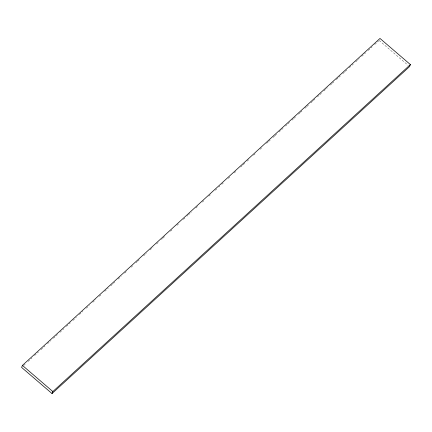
<?xml version="1.0" encoding="UTF-8"?>
<svg xmlns="http://www.w3.org/2000/svg" width="432" height="432" viewBox="0 0 432 432"><rect width="100%" height="100%" fill="white"/><g stroke="black" fill="none" stroke-linecap="round" stroke-linejoin="round"><path stroke-width="0.32" stroke-dasharray="2.16 1.62" d="M23.593 365.596L25.585 363.771M28.075 361.498L32.06 357.853M34.549 355.574L38.534 351.934M41.024 349.655L45.004 346.01M47.498 343.737L50.981 340.546M53.471 338.272L57.456 334.627M59.945 332.348L63.931 328.709M66.42 326.43L70.405 322.79M72.895 320.512L76.378 317.326M79.369 314.593L82.852 311.402M86.341 308.216L89.327 305.483M92.815 302.297L95.801 299.565M99.29 296.374L101.779 294.1M104.765 291.368L108.254 288.176M110.743 285.903L114.723 282.258M118.211 279.072L121.198 276.34M124.686 273.154L127.175 270.875M131.161 267.23L133.65 264.956M136.139 262.678L137.133 261.765M137.635 261.311L140.125 259.033M143.608 255.847L146.599 253.114M150.082 249.928L153.068 247.196M156.557 244.004L159.046 241.731M161.536 239.452L162.535 238.54M163.031 238.086L165.521 235.813M170.5 231.255L171.995 229.889M176.974 225.337L178.47 223.97M183.449 219.418L184.945 218.052M186.932 216.227L187.931 215.32M188.428 214.861L191.414 212.128M195.896 208.03L197.888 206.21M202.37 202.111L203.866 200.745M208.845 196.193L210.341 194.827M215.32 190.269L216.815 188.903M218.808 187.083L219.802 186.176M221.794 184.351L223.29 182.984M228.269 178.432L229.765 177.066M234.247 172.967L236.234 171.148M240.716 167.049L242.708 165.224M243.205 164.77L245.198 162.95M247.19 161.125L248.686 159.759M253.665 155.207L255.161 153.841M260.14 149.288L261.635 147.922M266.614 143.365L268.11 141.998M268.607 141.545L270.599 139.725M273.089 137.446L274.579 136.08M275.081 135.626L276.572 134.26M279.061 131.981L281.054 130.162M281.556 129.708L283.046 128.342M285.536 126.063L287.528 124.243M288.025 123.784L289.521 122.418M292.01 120.145L293.506 118.778M294.003 118.319L295.996 116.5M298.485 114.221L299.981 112.855M300.478 112.401L301.973 111.035M304.96 108.302L306.455 106.936M306.952 106.483L308.443 105.116M310.937 102.838L312.925 101.018M313.427 100.559L314.917 99.193M317.407 96.919L319.399 95.094M319.901 94.64L321.392 93.274M323.881 91.001L327.37 87.809M330.356 85.077L331.852 83.711M332.348 83.257L333.844 81.891M336.334 79.612L338.326 77.792M338.823 77.339L340.319 75.973M342.808 73.694L344.801 71.874M345.298 71.415L346.793 70.049M349.283 67.775L353.263 64.13M355.757 61.852L359.24 58.666M361.73 56.387L365.715 52.747M368.204 50.468L372.19 46.823M374.679 44.55L378.664 40.905M379.161 40.451L408.062 65.286"/><path stroke-width="0.65" d="M22.421 365.407L21.6 367.416L52.018 393.557L409.579 66.593L410.4 64.584L379.982 38.443L22.421 365.407L52.839 391.549L52.018 393.557M52.839 391.549L410.4 64.584"/></g></svg>
